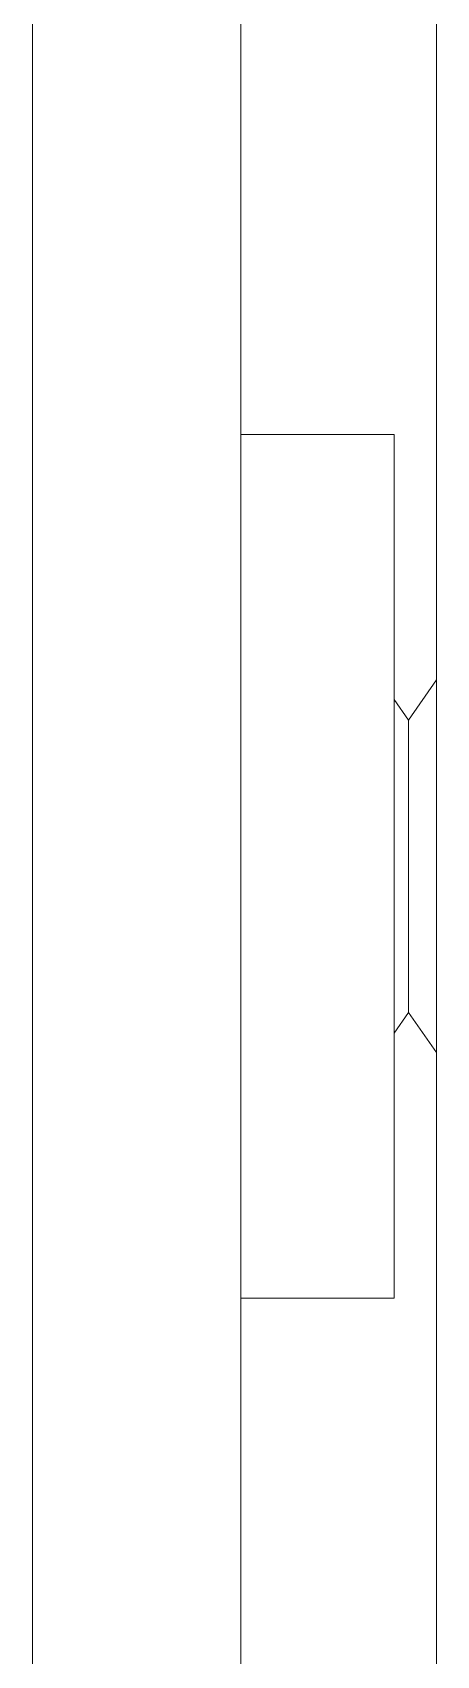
# Model space of a CAD drawing. Extents: x -382 to 1420, y -377 to 265.
# Drawn here: x -121.277 to -120.948, y 17.977 to 19.298 of the extents above; entities that cross this region are included whole.
import ezdxf

# ---------------------------------------------------------------- set-up
doc = ezdxf.new("R2010")
doc.units = 0
doc.header["$MEASUREMENT"] = 0
doc.layers.add('AV-Detl-Obje-Brkt', color=202, linetype='CONTINUOUS')
doc.layers.add('AV-Detl-Obje-Mont', color=232, linetype='CONTINUOUS')

msp = doc.modelspace()

# ---------------------------------------------------------------- linework, layer by layer
at = {"layer": 'AV-Detl-Obje-Brkt', "linetype": 'Continuous', "lineweight": 15}
for p, q in [((-121.27724, 9.33556), (-121.27724, 29.9477)), ((-121.10754, 9.33556), (-121.10754, 29.9477))]:
    msp.add_line(p, q, dxfattribs=at)
at = {"layer": 'AV-Detl-Obje-Mont', "linetype": 'Continuous', "lineweight": 15}
for p, q in [((-120.94801, 13.8927), (-120.94801, 20.63862)), ((-120.98261, 18.97079), (-121.10754, 18.97079)), ((-120.98261, 18.58934), (-120.98261, 18.97079)), ((-120.94801, 18.77107), (-120.97086, 18.73843)), ((-120.97086, 18.73843), (-120.98261, 18.75521)), ((-120.97086, 18.50045), (-120.97086, 18.73843)), ((-120.98261, 18.2681), (-120.98261, 18.58934)), ((-120.98261, 18.48367), (-120.97086, 18.50045)), ((-120.97086, 18.50045), (-120.94801, 18.46782)), ((-121.10754, 18.2681), (-120.98261, 18.2681))]:
    msp.add_line(p, q, dxfattribs=at)

doc.saveas('drawing.dxf')
